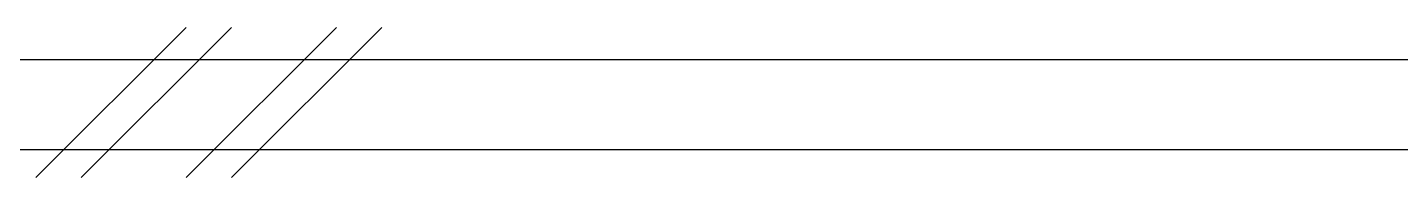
# Model space of a CAD drawing. Header units: millimetres. Extents: x 982 to 80582, y 687 to 58800.
# Drawn here: x 56756 to 59039, y 22162 to 22412 of the extents above; entities that cross this region are included whole.
import ezdxf

# ---------------------------------------------------------------- set-up
doc = ezdxf.new("R2010")
doc.units = ezdxf.units.MM
doc.layers.add('A-WALL', color=1, linetype='Continuous')
doc.layers.add('A-WLH', color=7, linetype='Continuous')

msp = doc.modelspace()

# ---------------------------------------------------------------- linework, layer by layer
at = {"layer": 'A-WALL', "color": 8}
for p, q in [((53017.1, 22358.1), (61717.1, 22358.1)), ((61717.1, 22208.1), (53017.1, 22208.1))]:
    msp.add_line(p, q, dxfattribs=at)
at = {"layer": 'A-WLH', "color": 8}
for p, q in [((56769.9, 22161.7), (57019.9, 22411.7)), ((56844.9, 22161.7), (57094.9, 22411.7)), ((57019.9, 22161.7), (57269.9, 22411.7)), ((57094.9, 22161.7), (57344.9, 22411.7))]:
    msp.add_line(p, q, dxfattribs=at)

doc.saveas('drawing.dxf')
